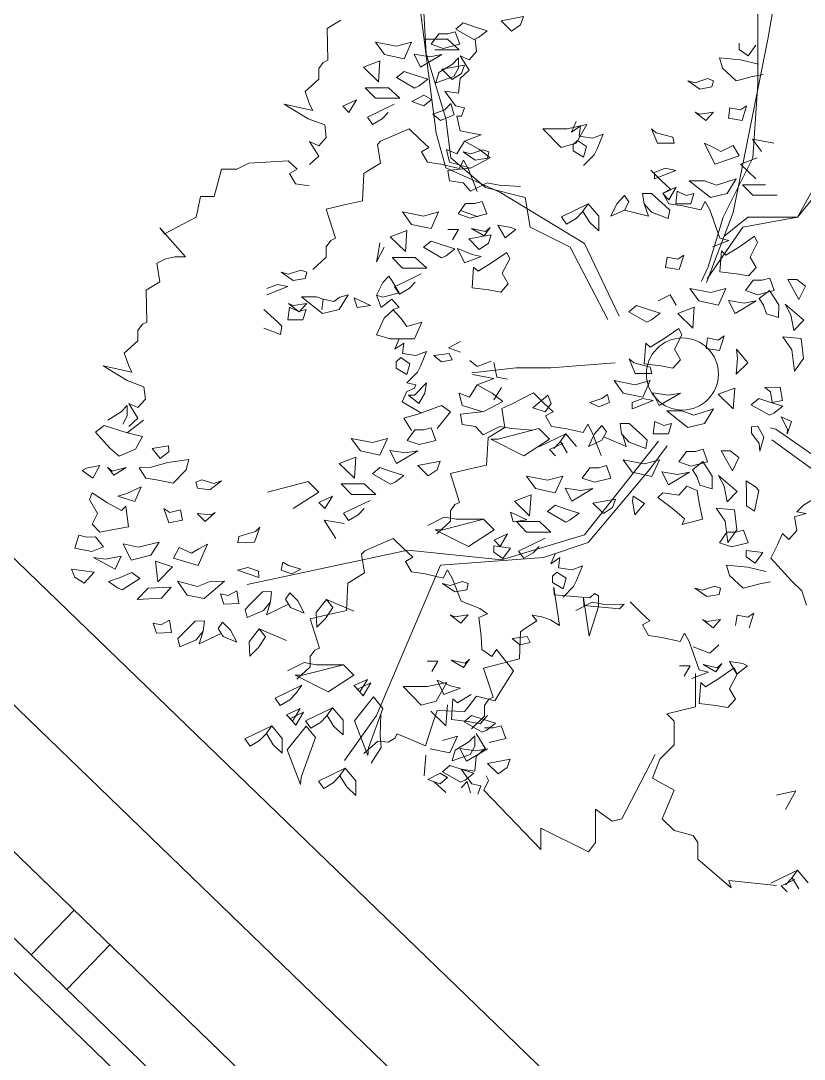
# Model space of a CAD drawing. Header units: millimetres. Extents: x 2787.4 to 2811.7, y 1328.5 to 1358.7.
# Drawn here: x 2799.19 to 2799.821, y 1341.982 to 1342.818 of the extents above; entities that cross this region are included whole.
import ezdxf

# ---------------------------------------------------------------- set-up
doc = ezdxf.new("R2010")
doc.units = ezdxf.units.MM
doc.linetypes.add('ACAD_ISO04W100', pattern=[30, 24, -3, 0, -3])
doc.layers.get('0').update_dxf_attribs({"lineweight": 5})
for name, color, linetype, lineweight in [('501 ARBOL', 7, 'Continuous', 15), ('7-EJES', 7, 'ACAD_ISO04W100', 5), ('8-MUEBLES', 7, 'Continuous', 9), ('MUROS', 7, 'Continuous', 30)]:
    doc.layers.add(name, color=color, linetype=linetype, lineweight=lineweight)
doc.layers.add('501 ARBOL poli', color=252, linetype='Continuous', lineweight=15, transparency=0.5)

# ---------------------------------------------------------------- blocks, each defined once
blk = doc.blocks.new('dkjkvjd{fd')
blk.add_line((2537.1451, 2921.0953, -2600), (2532.8023, 2921.0953, -2600))
blk = doc.blocks.new('A ENCINO SIEMPRE VERDE')
at = {"layer": '501 ARBOL', "color": 7, "transparency": 33554687}
for points in [[(-0.0829, 0.3181), (-0.1755, 0.5609), (-0.2958, 1.162), (-0.3473, 1.4539), (-0.3473, 1.7459)], [(0.2588, 0.1895), (0.39, 0.4407), (0.5289, 0.5094), (0.5461, 0.6124), (0.6836, 0.6468), (0.8039, 0.7498), (0.821, 0.8872), (0.8898, 1.1105), (0.9069, 1.4196)], [(-0.0663, 0.3216), (-0.0896, 0.372), (-0.1411, 0.5438), (-0.2442, 0.7498), (-0.2614, 1.0074), (-0.2614, 1.265), (-0.3129, 1.3852), (-0.3209, 1.4011)], [(0.2197, 0.2003), (0.34, 0.453), (0.5461, 0.5781), (0.632, 0.6296), (0.821, 0.7155), (0.8554, 0.8357), (0.9235, 1.3681)], [(-0.1435, 0.4769), (-0.227, 0.5438), (-0.3989, 0.5438), (-0.4848, 0.6983), (-0.5535, 0.9044), (-0.5879, 1.0246)], [(-0.0861, 0.3308), (-0.2099, 0.5094), (-0.3989, 0.5438), (-0.5535, 0.7327), (-0.6566, 0.9216)], [(0.7314, 0.0039), (0.5768, 0.0211), (0.4565, 0.0211), (0.2332, 0.0383)], [(-0.3057, -0.1866), (-0.324, -0.1917), (-0.4688, -0.2924), (-0.4898, -0.3518), (-0.7721, -0.4708), (-0.9281, -0.5615), (-1.0533, -0.5312), (-1.2367, -0.5383)], [(-0.3105, -0.2279), (-0.5174, -0.3785), (-0.9614, -0.6044), (-1.2396, -0.5068)], [(0.0526, -0.2497), (0.1137, -0.3298), (0.2223, -0.4594), (0.3275, -0.5848), (0.482, -0.6373), (0.8397, -0.6638), (1.0063, -1.0548), (1.0619, -1.1851), (1.1737, -1.3413)], [(0.0835, -0.2331), (0.3396, -0.5585), (0.628, -0.6453), (0.953, -0.6109), (1.5111, -0.7308)]]:
    blk.add_lwpolyline(points, dxfattribs=at)
at = {"layer": '501 ARBOL', "color": 116, "transparency": 33554585}
for points in [[(1.1865, 1.2279), (1.2336, 1.1988), (1.2312, 1.0887), (1.2471, 1.0815), (1.2628, 1.0597), (1.2628, 1.0236), (1.3099, 0.9801), (1.2942, 0.9366), (1.2836, 0.9149), (1.3831, 0.9366), (1.2993, 0.8859), (1.2418, 0.8642), (1.2366, 0.8209), (1.2628, 0.7919), (1.2942, 0.8063), (1.2628, 0.7556), (1.2942, 0.7267)], [(0.7198, 1.1625), (0.7146, 1.1192), (0.7408, 1.0902), (0.7722, 1.1046), (0.7408, 1.0539), (0.7722, 1.025), (0.7774, 0.9743), (0.8245, 0.9815), (0.7879, 0.9308), (0.7565, 0.9237), (0.7669, 0.8947), (0.7827, 0.8947), (0.7722, 0.844), (0.7355, 0.8368), (0.6989, 0.8295), (0.7565, 0.8077), (0.7827, 0.7644), (0.8193, 0.7788), (0.8088, 0.7355), (0.7355, 0.7137), (0.6675, 0.7499), (0.7041, 0.7788), (0.7565, 0.8077)], [(0.8952, 1.1618), (0.8152, 1.1618), (0.7754, 1.125), (0.8597, 1.125)], [(-0.2541, 1.1409), (-0.2279, 1.1046)], [(-0.2279, 1.1046), (-0.1965, 1.1264)], [(-0.1965, 1.1264), (-0.1965, 1.1481)], [(-0.2017, 1.0902), (-0.2644, 1.0757)], [(-0.1284, 1.0974), (-0.2017, 1.0902)], [(-0.1389, 1.0611), (-0.1284, 1.0974)], [(-0.186, 1.0178), (-0.1389, 1.0611)], [(-0.2803, 1.0396), (-0.2436, 1.0322)], [(-0.2436, 1.0322), (-0.186, 1.0178)], [(-0.1074, 1.0178), (-0.0865, 1.025)], [(-0.1022, 0.9961), (-0.1074, 1.0178)], [(-0.0865, 1.025), (-0.0446, 1.0105)], [(-0.0184, 1.0178), (-0.0603, 0.9889)], [(-0.0446, 1.0105), (-0.0184, 1.0178)], [(-0.0603, 0.9889), (-0.1022, 0.9961)], [(1.1786, 0.9293), (1.1315, 0.9509), (1.1577, 0.9076)], [(-0.2017, 0.9165), (-0.2227, 0.9308)], [(-0.2227, 0.9308), (-0.2068, 0.8802)], [(-0.1649, 0.9237), (-0.2017, 0.9165)], [(-0.1598, 0.8875), (-0.1649, 0.9237)], [(-0.0813, 0.8802), (-0.1074, 0.9091)], [(-0.1074, 0.9091), (-0.0603, 0.9019)], [(-0.0446, 0.9091), (-0.0813, 0.8802)], [(-0.0603, 0.9019), (-0.0446, 0.9091)], [(1.0215, 0.9076), (1.0425, 0.8859), (1.0755, 0.8663), (1.0936, 0.8915), (1.0006, 0.9365)], [(1.1577, 0.9076), (1.1786, 0.9293)], [(-0.2068, 0.8802), (-0.1598, 0.8875)], [(0.3694, 0.8758), (0.3851, 0.8397), (0.3537, 0.8615), (0.3589, 0.8252), (0.3118, 0.818), (0.2752, 0.8324), (0.2961, 0.7817), (0.3066, 0.7601), (0.3432, 0.7238)], [(0.7127, 0.6338), (0.7441, 0.7134), (0.7598, 0.7424), (0.7755, 0.7134), (0.8383, 0.728), (0.8855, 0.7352), (0.9064, 0.7713), (0.8802, 0.7859), (0.9116, 0.8148), (0.9483, 0.8511), (1.0478, 0.8076), (1.0585, 0.7966), (1.0481, 0.7315), (1.0952, 0.7024), (1.1057, 0.6952), (1.1109, 0.6011), (1.1736, 0.5867), (1.2366, 0.5721), (1.205, 0.4708), (1.2209, 0.4636), (1.2366, 0.4418), (1.2366, 0.4057), (1.2836, 0.3622)], [(-0.2436, 0.8151), (-0.3168, 0.8005)], [(-0.2749, 0.7716), (-0.2436, 0.8151)], [(-0.1755, 0.7934), (-0.1965, 0.7571)], [(-0.1336, 0.7716), (-0.1755, 0.7934)], [(-0.1127, 0.7281), (-0.076, 0.8005)], [(-0.076, 0.8005), (-0.1074, 0.7862)], [(-0.1965, 0.7571), (-0.1127, 0.7281)], [(-0.1074, 0.7862), (-0.1336, 0.7716)], [(-0.2017, 0.7281), (-0.2593, 0.7499)], [(-0.2541, 0.6774), (-0.2017, 0.7281)], [(1.2959, 0.6525), (1.3432, 0.6597), (1.3641, 0.6959), (1.3378, 0.7104), (1.3692, 0.7394), (1.5054, 0.7322), (1.5473, 0.7104), (1.5997, 0.7104), (1.6258, 0.6163), (1.673, 0.6163), (1.6834, 0.5656), (1.6887, 0.5438), (1.7986, 0.486), (1.8144, 0.5077), (1.7253, 0.4063), (1.762, 0.4063), (1.7934, 0.3991), (1.8248, 0.3846), (1.8144, 0.3195), (1.8615, 0.2904), (1.8591, 0.1803), (1.8749, 0.1731), (1.8906, 0.1514), (1.8906, 0.1152), (1.9377, 0.0718), (1.922, 0.0283), (1.9115, 0.0065), (2.011, 0.0283), (1.9272, -0.0224), (1.8696, -0.0441), (1.8644, -0.0875), (1.8906, -0.1164), (1.922, -0.102), (1.8906, -0.1527), (1.922, -0.1816)], [(-0.1038, 0.4417), (-0.1614, 0.4634), (-0.13, 0.4708), (-0.0946, 0.5693), (-0.0789, 0.5982), (-0.0632, 0.5693), (-0.0005, 0.5838), (0.0468, 0.591), (0.0676, 0.6272), (0.0414, 0.6417), (0.0728, 0.6707), (0.1095, 0.7069)], [(0.5627, 0.6504), (0.636, 0.6557), (0.6779, 0.6631), (0.7355, 0.6341), (0.7617, 0.6631), (0.8088, 0.6703), (0.8141, 0.7064), (0.7408, 0.7137)], [(-0.2086, 0.657), (-0.2885, 0.657)], [(-0.244, 0.6201), (-0.2086, 0.657)], [(-0.186, 0.6774), (-0.1546, 0.6268)], [(-0.1179, 0.6557), (-0.186, 0.6774)], [(-0.076, 0.6703), (-0.1179, 0.6557)], [(-0.097, 0.6124), (-0.0237, 0.6703)], [(-0.0237, 0.6703), (-0.076, 0.6703)], [(-0.3284, 0.6201), (-0.244, 0.6201)], [(-0.1546, 0.6268), (-0.097, 0.6124)], [(-0.0132, 0.6196), (-0.0394, 0.6268)], [(-0.0394, 0.6268), (-0.0289, 0.5906)], [(0.0182, 0.6341), (-0.0132, 0.6196)], [(0.0235, 0.5906), (0.0182, 0.6341)], [(0.2015, 0.5689), (0.1858, 0.5978), (0.2015, 0.6196), (0.2277, 0.5906), (0.2486, 0.5472), (0.2015, 0.5689), (0.1177, 0.5472), (0.1334, 0.5906), (0.1387, 0.6268), (0.1072, 0.6268), (0.0601, 0.5834), (0.0444, 0.5689), (0.0496, 0.54), (0.1072, 0.5617), (0.1334, 0.5906)], [(-0.0289, 0.5906), (0.0235, 0.5906)], [(0.3272, 0.5906), (0.348, 0.5617), (0.3691, 0.54), (0.402, 0.5204), (0.4202, 0.5456), (0.3272, 0.5906), (0.2904, 0.5472), (0.2904, 0.4965), (0.3218, 0.5254), (0.3454, 0.5644)], [(0.7095, 0.545), (0.7671, 0.5667)], [(0.5943, 0.5087), (0.5786, 0.5015)], [(0.6415, 0.516), (0.5943, 0.5087)], [(0.6153, 0.4726), (0.6415, 0.516)], [(0.6676, 0.5087), (0.6886, 0.4798)], [(0.6833, 0.4943), (0.6676, 0.5087)], [(0.732, 0.5054), (0.6833, 0.4943)], [(0.732, 0.5054), (0.6886, 0.4798)], [(0.5786, 0.5015), (0.6153, 0.4726)], [(0.7776, 0.5015), (0.7985, 0.4654)], [(0.8143, 0.5015), (0.7776, 0.5015)], [(0.7806, 0.4354), (0.7305, 0.4147)], [(0.7806, 0.4354), (0.7567, 0.3856)], [(1.0354, 0.4405), (1.0616, 0.3898)], [(1.0562, 0.4187), (1.051, 0.4549)], [(0.61, 0.4219), (0.5996, 0.4001)], [(0.5996, 0.4001), (0.6257, 0.3495)], [(0.6624, 0.3856), (0.61, 0.4219)], [(0.7305, 0.4147), (0.6991, 0.4073)], [(0.6991, 0.4073), (0.7567, 0.3856)], [(1.0616, 0.3898), (1.0562, 0.4187)], [(0.7095, 0.3567), (0.6624, 0.3856)], [(0.7252, 0.3712), (0.7095, 0.3567)], [(0.7305, 0.2988), (0.7252, 0.3712)], [(0.6257, 0.3495), (0.6048, 0.3133)], [(0.9071, 0.3476), (1.0001, 0.3025), (0.982, 0.2773), (0.949, 0.2969), (0.928, 0.3186)], [(1.0197, 0.3391), (1.0405, 0.3174), (1.0616, 0.2739), (1.0405, 0.2667), (0.9829, 0.2811), (1.0092, 0.3246)], [(1.0092, 0.3246), (1.0197, 0.3391)], [(0.6048, 0.3133), (0.631, 0.2842)], [(0.631, 0.2842), (0.6729, 0.2916)], [(0.6729, 0.2916), (0.7305, 0.2988)], [(1.443, 0.2965), (1.4063, 0.3111), (1.3698, 0.3037), (1.443, 0.2748)], [(0.0847, 0.2535), (0.0428, 0.2753), (0.0217, 0.239)], [(1.0616, 0.2739), (1.0459, 0.2304), (1.0092, 0.2595), (0.9829, 0.2304), (1.005, 0.2244), (0.9778, 0.1943), (0.9567, 0.1653), (0.9045, 0.1797), (0.9307, 0.1218), (1.0143, 0.1218), (1.0616, 0.1364), (1.0354, 0.1943), (1.004, 0.2232)], [(1.252, 0.2231), (1.2468, 0.2592), (1.2703, 0.2676), (1.3225, 0.2676), (1.2493, 0.2097), (1.1917, 0.2241), (1.1603, 0.2748), (1.189, 0.2664), (1.2101, 0.252), (1.2468, 0.2592)], [(1.4534, 0.2241), (1.4063, 0.1808), (1.3906, 0.1662), (1.3958, 0.1373), (1.4534, 0.159)], [(0.77, 0.1125), (0.8119, 0.0907)], [(0.9829, 0.1218), (0.9986, 0.0857), (0.9673, 0.1074), (0.9724, 0.0712), (0.9254, 0.064), (0.8888, 0.0784), (0.9097, 0.0277), (0.9202, 0.0061), (0.9567, -0.0302), (0.9254, -0.0374), (0.9297, -0.0492), (0.9572, -0.0613), (0.9734, -0.0967), (0.9059, -0.1357)], [(0.8119, 0.0907), (0.77, 0.0762)], [(0.6548, 0.0401), (0.6443, -0.0106)], [(0.6645, 0.0445), (0.7124, 0.0255)], [(0.7124, 0.0255), (0.7385, 0.0473)], [(0.6443, -0.0106), (0.6076, -0.0178)], [(0.6918, -0.0085), (0.6552, -0.0158)], [(0.6552, -0.0158), (0.7128, -0.0376)], [(0.7285, -0.0013), (0.6918, -0.0085)], [(0.2599, -0.0714), (0.2532, -0.0994)], [(0.2599, -0.0714), (0.2794, -0.0848)], [(0.2818, -0.283), (0.3132, -0.2034), (0.3289, -0.1745), (0.3446, -0.2034), (0.4074, -0.1889), (0.4546, -0.1817), (0.4755, -0.1455), (0.4493, -0.131), (0.4806, -0.102), (0.5174, -0.0658), (0.5961, -0.1057), (0.6275, -0.1202), (0.6171, -0.1853), (0.6642, -0.2144), (0.6747, -0.2216), (0.6799, -0.3158), (0.7427, -0.3302), (0.8056, -0.3447), (0.7741, -0.4461), (0.7899, -0.4533), (0.8056, -0.475), (0.8056, -0.5111), (0.8527, -0.5546)], [(0.6238, -0.0954), (0.6604, -0.0665)], [(0.6548, -0.0902), (0.6286, -0.0469)], [(0.7128, -0.0376), (0.6604, -0.0665)], [(0.739, -0.0809), (0.7128, -0.0376)], [(0.7756, -0.0665), (0.739, -0.0809)], [(0.7651, -0.1098), (0.7756, -0.0665)], [(0.2532, -0.0994), (0.2899, -0.1138)], [(0.3213, -0.0994), (0.2794, -0.0848)], [(0.2899, -0.1138), (0.3213, -0.0994)], [(0.4562, -0.1026), (0.4668, -0.0737)], [(0.4771, -0.1316), (0.4562, -0.1026)], [(0.4668, -0.0737), (0.519, -0.1172)], [(0.6238, -0.0954), (0.6918, -0.1316)], [(0.519, -0.1172), (0.4771, -0.1316)], [(0.6918, -0.1316), (0.7651, -0.1098)], [(0.6971, -0.1316), (0.7704, -0.1389)], [(0.7704, -0.1389), (0.7651, -0.1751)], [(0.9411, -0.1966), (0.9673, -0.1533), (0.9148, -0.1388), (0.8364, -0.1098), (0.805, -0.1316), (0.8521, -0.1894)], [(1.9953, -0.1599), (1.9482, -0.131), (1.9272, -0.1092), (1.9272, -0.1455), (1.9429, -0.1744)], [(0.2637, -0.2007), (0.2794, -0.179)], [(0.2794, -0.179), (0.3056, -0.2079)], [(0.7651, -0.1751), (0.718, -0.1823)], [(1.8709, -0.1599), (1.9276, -0.2045)], [(0.2067, -0.2131), (0.1956, -0.2514)], [(0.2794, -0.2297), (0.2637, -0.2007)], [(0.3056, -0.2079), (0.3265, -0.2514)], [(0.3684, -0.2514), (0.4051, -0.2079)], [(0.4259, -0.2369), (0.4051, -0.2079)], [(0.4981, -0.253), (0.4051, -0.2079)], [(0.4614, -0.2257), (0.4981, -0.1896)], [(0.4981, -0.1896), (0.6395, -0.2257)], [(0.519, -0.1949), (0.5923, -0.1896)], [(0.6342, -0.1823), (0.5923, -0.1896)], [(0.6918, -0.2112), (0.6342, -0.1823)], [(0.718, -0.1823), (0.6918, -0.2112)], [(-0.518, -0.3966), (-0.4198, -0.4546), (-0.3974, -0.4787), (-0.4298, -0.4844), (-0.3886, -0.4954), (-0.3968, -0.5425), (-0.3692, -0.5738), (-0.3471, -0.5536), (-0.3296, -0.5925), (-0.3069, -0.6389), (-0.3798, -0.7193), (-0.4138, -0.7521), (-0.4305, -0.8018)], [(0.2732, -0.2183), (0.1956, -0.2514)], [(0.3265, -0.2514), (0.2794, -0.2297)], [(0.4234, -0.2341), (0.3997, -0.2732)], [(0.4614, -0.2619), (0.4144, -0.2403)], [(0.447, -0.2586), (0.4259, -0.2369)], [(0.5504, -0.2836), (0.4614, -0.2257)], [(0.6656, -0.2257), (0.5504, -0.2836)], [(0.6395, -0.2257), (0.6656, -0.2257)], [(0.4406, -0.2836), (0.4614, -0.2619)], [(1.3511, -0.4673), (1.2621, -0.4095), (1.2988, -0.3733), (1.4402, -0.4095)], [(1.105, -0.4673), (1.126, -0.4891), (1.159, -0.5087), (1.1771, -0.4835), (1.0841, -0.4384)], [(0.8845, -0.5258), (0.8269, -0.4969), (0.785, -0.5042), (0.6908, -0.5042), (0.6541, -0.5403), (0.7431, -0.5982), (0.8583, -0.5403), (0.8322, -0.5403), (0.6908, -0.5042)], [(1.1746, -0.5189), (1.2433, -0.5074), (1.2037, -0.5709)], [(0.497, -0.5982), (0.518, -0.62), (0.551, -0.6395), (0.5692, -0.6143), (0.4761, -0.5693)], [(1.3391, -1.0595), (1.292, -1.016), (1.292, -0.9798), (1.2763, -0.9581), (1.2605, -0.9509), (1.292, -0.8495), (1.2291, -0.835), (1.1663, -0.8206), (1.1611, -0.7264), (1.1506, -0.7192), (1.1035, -0.6902), (1.1139, -0.6251), (1.1032, -0.6141), (1.0037, -0.5706), (0.967, -0.6069), (0.9356, -0.6358), (0.9618, -0.6504), (0.941, -0.6865), (0.8937, -0.6937), (0.831, -0.7082), (0.8153, -0.6793), (0.7996, -0.7082), (0.7682, -0.7879), (0.704, -0.8137), (0.6767, -0.8321), (0.707, -0.8449), (0.6986, -0.9088), (0.696, -0.9565), (0.6621, -0.9808), (0.6451, -0.9561), (0.6193, -0.9901), (0.5868, -1.0302), (0.6342, -1.1047), (0.6517, -1.1346), (0.7155, -1.1179), (0.749, -1.162), (0.7572, -1.1717), (0.8514, -1.1677), (0.8718, -1.2288), (0.8924, -1.29), (0.9902, -1.2488), (0.9989, -1.2639), (1.0221, -1.2774), (1.058, -1.2739), (1.1059, -1.3165)], [(0.4409, -0.6221), (0.4566, -0.6582), (0.4252, -0.6365), (0.4304, -0.6728), (0.3833, -0.68), (0.3467, -0.6656), (0.3676, -0.7162), (0.3781, -0.7378), (0.4147, -0.7741)], [(1.9484, -0.6318), (1.9694, -0.6775)], [(1.9484, -0.6318), (2.0024, -0.6426)], [(2.0446, -0.6373), (1.9694, -0.6775)], [(2.0024, -0.6426), (2.0446, -0.6373)], [(-0.3051, -0.7212), (-0.2684, -0.7285), (-0.2108, -0.7429), (-0.1638, -0.6996), (-0.1532, -0.6633), (-0.2265, -0.6705), (-0.2893, -0.685)], [(0.3705, -0.821), (0.3129, -0.792), (0.271, -0.7994), (0.2026, -0.799), (0.2188, -0.8144), (0.3425, -0.8037), (0.3441, -0.7768), (0.3239, -0.9103), (0.2916, -0.8063), (0.2916, -0.7702), (0.3055, -0.7616), (0.3217, -0.777), (0.4454, -0.7663), (0.447, -0.7394), (0.4268, -0.8729), (0.4577, -0.853), (0.488, -0.8421), (0.5223, -0.8374), (0.506, -0.8566), (0.5524, -0.8868), (0.5627, -0.8942), (0.5657, -0.9885), (0.6281, -1.0044), (0.6906, -1.0204), (0.6567, -1.121), (0.6724, -1.1285), (0.6875, -1.1507), (0.6867, -1.1868), (0.7327, -1.2314)], [(1.3675, -0.7987), (1.4436, -0.8352), (1.4298, -0.7911), (1.4261, -0.7547), (1.4576, -0.7561), (1.5027, -0.8015), (1.5177, -0.8168), (1.5113, -0.8454), (1.4547, -0.8212), (1.4298, -0.7911)], [(-0.0323, -1.0562), (-0.0899, -1.0345), (-0.0585, -1.0271), (-0.0231, -0.9286), (-0.0074, -0.8997), (0.0083, -0.9286), (0.0711, -0.9141), (0.1183, -0.9069), (0.1392, -0.8708), (0.113, -0.8562), (0.1443, -0.8273), (0.1811, -0.791)], [(1.1413, -0.8234), (1.2362, -0.7825), (1.271, -0.8275), (1.2687, -0.8782), (1.2386, -0.8479), (1.2141, -0.8105), (1.2362, -0.7825)], [(-0.2265, -0.8443), (-0.2475, -0.8299)], [(-0.2475, -0.8299), (-0.2317, -0.8806)], [(-0.1898, -0.8371), (-0.2265, -0.8443)], [(-0.1846, -0.8732), (-0.1898, -0.8371)], [(-0.1322, -0.8516), (-0.0851, -0.8588)], [(-0.1062, -0.8806), (-0.1322, -0.8516)], [(-0.0694, -0.8516), (-0.1062, -0.8806)], [(-0.0851, -0.8588), (-0.0694, -0.8516)], [(0.7696, -0.8647), (0.7436, -0.8358)], [(0.7436, -0.8358), (0.7907, -0.843)], [(0.8064, -0.8358), (0.7696, -0.8647)], [(0.7907, -0.843), (0.8064, -0.8358)], [(1.6011, -0.9002), (1.6772, -0.9367), (1.6634, -0.8926), (1.6597, -0.8563), (1.6912, -0.8577), (1.7363, -0.9031), (1.7514, -0.9183), (1.7449, -0.947), (1.6883, -0.9227), (1.6634, -0.8926)], [(1.3749, -0.9249), (1.4698, -0.884), (1.5046, -0.9291), (1.5023, -0.9797), (1.4723, -0.9494), (1.4477, -0.912), (1.4698, -0.884)], [(-0.1262, -0.9398), (-0.0948, -0.9688)], [(-0.0948, -0.9688), (-0.0372, -0.947)], [(-0.21, -1.005), (-0.2257, -1.0122)], [(-0.1628, -0.9977), (-0.21, -1.005)], [(-0.189, -1.0412), (-0.1628, -0.9977)], [(-0.1367, -1.005), (-0.1157, -1.034)], [(-0.121, -1.0194), (-0.1367, -1.005)], [(-0.0723, -1.0084), (-0.121, -1.0194)], [(-0.0723, -1.0084), (-0.1157, -1.034)], [(0.7548, -1.0036), (0.7391, -0.9892)], [(0.7391, -0.9892), (0.7601, -1.0182)], [(0.8035, -0.9925), (0.7548, -1.0036)], [(0.8035, -0.9925), (0.7601, -1.0182)], [(0.8491, -0.9964), (0.87, -1.0326)], [(0.8858, -0.9964), (0.8491, -0.9964)], [(1.3709, -1.0306), (1.3133, -1.0017), (1.2714, -1.009), (1.1772, -1.009), (1.3186, -1.0452), (1.3447, -1.0452), (1.2295, -1.1031), (1.1405, -1.0452), (1.1772, -1.009)], [(-0.326, -1.7744), (-0.1608, -1.7578), (-0.1691, -1.7826), (-0.0534, -1.6835), (-0.0534, -1.6257), (-0.0369, -1.6009), (0.0292, -1.5844), (0.0705, -1.5431), (0.0292, -1.444), (0.1036, -1.4028), (0.0788, -1.3367), (0.0292, -1.2871), (0.0292, -1.2046), (0.054, -1.1798), (-0.0451, -1.155), (-0.0451, -1.0394)], [(-0.2257, -1.0122), (-0.189, -1.0412)], [(-0.0267, -1.0122), (-0.0058, -1.0484)], [(0.01, -1.0122), (-0.0267, -1.0122)], [(0.8521, -1.0625), (0.802, -1.0832)], [(0.8521, -1.0625), (0.8282, -1.1123)], [(0.781, -1.1413), (0.7339, -1.1123)], [(0.802, -1.0832), (0.7706, -1.0906)], [(0.7706, -1.0906), (0.8282, -1.1123)], [(0.7967, -1.1267), (0.781, -1.1413)], [(0.802, -1.1991), (0.7967, -1.1267)], [(0.8157, -1.1486), (0.8209, -1.221), (0.8733, -1.1703)], [(0.6763, -1.1846), (0.7025, -1.2137)], [(1.0473, -1.1806), (1.0491, -1.254), (1.0459, -1.2964), (1.0803, -1.3509)], [(1.2334, -1.1845), (1.2098, -1.2235), (1.1784, -1.2524), (1.1784, -1.2017), (1.2151, -1.1583)], [(0.6293, -1.2209), (0.6136, -1.2644)], [(0.6555, -1.2281), (0.6293, -1.2209)], [(0.7025, -1.2137), (0.7444, -1.2063)], [(0.7444, -1.2063), (0.802, -1.1991)], [(1.4442, -1.2473), (1.4206, -1.2864), (1.3892, -1.3153), (1.3892, -1.2646), (1.426, -1.2211)], [(0.6869, -1.2281), (0.6555, -1.2281)], [(0.7158, -1.2479), (0.6845, -1.2986)], [(0.721, -1.2551), (0.721, -1.2914)], [(0.742, -1.2769), (0.721, -1.2551)], [(0.781, -1.257), (0.8072, -1.315)], [(0.8334, -1.2716), (0.781, -1.257)], [(0.6136, -1.2644), (0.6712, -1.2788)], [(0.721, -1.2914), (0.7367, -1.3204)], [(0.7891, -1.3058), (0.742, -1.2769)], [(0.0953, -1.3202), (0.211, -1.5431), (0.244, -1.5514), (0.3018, -1.5101), (0.3018, -1.6257), (0.3266, -1.6587), (0.4918, -1.5762), (0.4918, -1.6505), (0.6901, -1.444), (0.6736, -1.411), (0.6819, -1.3945)], [(0.7182, -1.3077), (0.6763, -1.3005)], [(0.6763, -1.3005), (0.7496, -1.344)], [(0.6845, -1.2986), (0.7158, -1.3276)], [(0.7158, -1.3276), (0.721, -1.3782)], [(0.7727, -1.2993), (0.7182, -1.3077)], [(0.7367, -1.3204), (0.7996, -1.3421)], [(0.7727, -1.2993), (0.7496, -1.344)], [(0.7996, -1.3421), (0.7891, -1.3058)], [(0.8072, -1.315), (0.8753, -1.3005)], [(0.891, -1.3222), (0.8962, -1.3947)], [(0.6763, -1.3512), (0.5979, -1.3366)], [(0.5979, -1.3366), (0.6082, -1.3657)], [(0.6082, -1.3657), (0.6396, -1.3873)], [(0.6396, -1.3873), (0.6763, -1.3512)], [(0.8072, -1.3584), (0.7653, -1.3729)], [(0.8334, -1.3801), (0.8072, -1.3584)], [(1.1889, -1.3941), (1.1653, -1.4331), (1.1339, -1.4621), (1.1339, -1.4114), (1.1706, -1.3679)], [(0.721, -1.3782), (0.7681, -1.371)], [(0.7241, -1.3856), (0.7653, -1.3729)], [(0.7241, -1.3856), (0.7548, -1.4091)], [(0.7681, -1.371), (0.7315, -1.4217)], [(0.7706, -1.4164), (0.8334, -1.3801)], [(0.8153, -1.4), (0.8415, -1.3854)], [(0.8415, -1.4217), (0.8153, -1.4)], [(0.8415, -1.3854), (0.8834, -1.4072)], [(0.7315, -1.4217), (0.7001, -1.4289)], [(0.7001, -1.4289), (0.7105, -1.4579)], [(0.736, -1.4534), (0.7472, -1.4144)], [(0.7681, -1.4361), (0.7472, -1.4144)], [(0.7548, -1.4091), (0.7706, -1.4164)], [(0.8618, -1.4151), (0.8219, -1.452)], [(0.8834, -1.4072), (0.8415, -1.4217)], [(-0.394, -1.4465), (-0.3573, -1.5118)], [(-0.3259, -1.4611), (-0.394, -1.4465)], [(-0.4359, -1.7652), (-0.3992, -1.7217)], [(-0.3783, -1.7506), (-0.3992, -1.7217)], [(-0.3062, -1.7667), (-0.3992, -1.7217)], [(-0.3809, -1.7479), (-0.4045, -1.7869)], [(-0.3429, -1.7756), (-0.3899, -1.754)], [(-0.3573, -1.7724), (-0.3783, -1.7506)], [(-0.3637, -1.7974), (-0.3429, -1.7756)]]:
    blk.add_lwpolyline(points, dxfattribs=at)
for points in [[(0.5931, 1.1896), (0.6298, 1.2258), (0.5513, 1.2403), (0.5617, 1.2112)], [(0.7083, 1.1679), (0.7241, 1.1606), (0.7869, 1.1968), (0.7607, 1.2186), (0.7188, 1.204), (0.6776, 1.1914)], [(0.8461, 1.1806), (0.8147, 1.1806), (0.7885, 1.1878), (0.7728, 1.1443), (0.8304, 1.1299), (0.8723, 1.1443)], [(1.0659, 1.1517), (0.9927, 1.1371), (0.9403, 1.1517), (0.9665, 1.0936), (1.0346, 1.1082)], [(0.856, 1.0105), (0.8455, 1.0468), (0.7984, 1.0757), (0.7774, 1.0974), (0.7774, 1.0611), (0.7931, 1.0322)], [(0.9319, 1.1093), (0.8775, 1.101), (0.8356, 1.1082), (0.9089, 1.0647)], [(1.1078, 1.0647), (1.0503, 1.0864), (1.0554, 1.014)], [(0.7989, 1.0214), (0.8356, 1.0575), (0.7571, 1.072), (0.7675, 1.0429)], [(0.9299, 0.9923), (0.9927, 1.0286), (0.9665, 1.0503), (0.9246, 1.0358), (0.8834, 1.0231), (0.9141, 0.9996)], [(1.021, 0.9936), (0.9811, 0.9567), (1.0655, 0.9567), (1.1009, 0.9936)], [(0.8245, 0.9165), (0.8036, 0.9382), (0.7924, 0.8992), (0.8403, 0.8802), (0.8664, 0.9019)], [(0.8979, 0.9671), (0.9398, 0.9454), (0.8979, 0.9308), (0.8717, 0.9526)], [(0.3691, 0.8005), (0.4213, 0.7862), (0.4842, 0.8512), (0.4004, 0.8512), (0.3323, 0.8658)], [(0.0915, 0.8368), (0.0339, 0.8223), (0.0287, 0.8005), (0.0863, 0.8005), (0.1072, 0.8512)], [(0.3642, 0.8108), (0.3328, 0.789), (0.3432, 0.7527), (0.3799, 0.7745), (0.3799, 0.7962)], [(0.693, 0.778), (0.7348, 0.7635), (0.7611, 0.7708), (0.7192, 0.7419), (0.6773, 0.7491), (0.6721, 0.7708)], [(0.0601, 0.7137), (0.0235, 0.7064), (0.0968, 0.6774), (0.0968, 0.6992)], [(0.0686, 0.6263), (0.0215, 0.6479), (0.0477, 0.6045)], [(0.6793, 0.5553), (0.7369, 0.5409), (0.7788, 0.5553), (0.7526, 0.5916), (0.7212, 0.5916), (0.695, 0.5988)], [(0.8729, 0.5046), (0.941, 0.5192), (0.9724, 0.5627), (0.8991, 0.5481), (0.8467, 0.5627)], [(-0.2348, 0.4056), (-0.2557, 0.3694), (-0.2295, 0.3403), (-0.1876, 0.3477), (-0.13, 0.3549), (-0.1353, 0.4273), (-0.151, 0.4128), (-0.1981, 0.4417), (-0.2505, 0.478), (-0.2609, 0.4562)], [(0.7053, 0.4324), (0.742, 0.4685), (0.6636, 0.4831), (0.6739, 0.454)], [(0.9619, 0.425), (1.0143, 0.4757), (0.9567, 0.4974)], [(0.8205, 0.4106), (0.8364, 0.4033), (0.8991, 0.4396), (0.8729, 0.4613), (0.831, 0.4468), (0.7898, 0.4341)], [(0.0533, 0.4056), (0.0166, 0.3984), (-0.0045, 0.4128), (0.0114, 0.3621), (0.0584, 0.3694)], [(0.972, 0.3677), (1.0074, 0.4046), (0.9275, 0.4046), (0.8876, 0.3677)], [(1.3095, 0.3316), (1.3044, 0.3534), (1.3252, 0.3606), (1.3671, 0.346), (1.3933, 0.3534), (1.3514, 0.3245)], [(-0.4271, 0.3048), (-0.4045, 0.2585), (-0.3657, 0.3282), (-0.3966, 0.3277)], [(-0.3028, 0.3331), (-0.3185, 0.2897), (-0.2609, 0.2753), (-0.219, 0.2897), (-0.2452, 0.3259), (-0.2766, 0.3259)], [(-0.3339, 0.196), (-0.2912, 0.2093), (-0.2812, 0.2391), (-0.266, 0.2616), (-0.3022, 0.2903), (-0.3342, 0.2403)], [(-0.0567, 0.2535), (-0.0253, 0.297), (-0.0986, 0.2825), (-0.151, 0.297), (-0.1248, 0.239)], [(-0.1594, 0.2547), (-0.2138, 0.2463), (-0.2557, 0.2535), (-0.1824, 0.21)], [(1.1393, 0.264), (1.1295, 0.2304), (1.0824, 0.2377)], [(-0.3766, 0.2049), (-0.3565, 0.2423), (-0.421, 0.1867), (-0.3861, 0.1507)], [(-0.0359, 0.1594), (0.0166, 0.21), (-0.041, 0.2318)], [(0.1863, 0.2163), (0.1235, 0.18), (0.1077, 0.1874), (0.077, 0.2108), (0.1182, 0.2235), (0.1601, 0.2381)], [(1.3304, 0.2157), (1.3044, 0.2447), (1.3514, 0.2375), (1.3671, 0.2447)], [(1.3068, 0.2241), (1.3174, 0.188), (1.3698, 0.188), (1.3644, 0.2315), (1.3331, 0.2169)], [(0.0019, 0.1364), (0.028, 0.0857), (0.0071, 0.0496), (0.0333, 0.0205), (0.0752, 0.0278), (0.1328, 0.035), (0.1275, 0.1074), (0.1118, 0.0929), (0.0647, 0.1218), (0.0123, 0.1581)], [(-0.4198, 0.0537), (-0.3886, 0.0101), (-0.3791, 0.0842), (-0.3486, 0.1293), (-0.4119, 0.1229)], [(-0.1448, 0.1323), (-0.1289, 0.0816), (-0.0819, 0.0889), (-0.087, 0.1251), (-0.1238, 0.1179)], [(-0.1869, -0.0001), (-0.1906, 0.054), (-0.1875, 0.0861), (-0.2265, 0.0384)], [(0.1066, 0.002), (0.1642, 0.002), (0.1851, 0.0527), (0.1694, 0.0383), (0.1118, 0.0237)], [(0.8364, 0.0422), (0.8626, 0.064), (0.8102, 0.0712), (0.7997, 0.0494)], [(0.9935, 0.0422), (0.9778, 0.0568), (0.9464, 0.035), (0.9567, -0.0013), (0.9935, 0.0205)], [(0.138, -0.0809), (0.2061, -0.0663), (0.2375, -0.0229), (0.1642, -0.0374), (0.1118, -0.0229)], [(0.9307, -0.0737), (0.8888, -0.0302), (0.894, -0.0663), (0.9148, -0.1026), (0.9516, -0.0737)], [(-0.3059, -0.0619), (-0.2855, -0.0465), (-0.3386, -0.0454), (-0.3467, -0.0924), (-0.3108, -0.099)], [(-0.1762, -0.1211), (-0.1238, -0.0704), (-0.1813, -0.0487)], [(0.0804, -0.1098), (0.1034, -0.0652), (0.049, -0.0735), (0.0071, -0.0663)], [(-0.3175, -0.1355), (-0.3017, -0.1429), (-0.2389, -0.1066), (-0.2651, -0.0848), (-0.307, -0.0994), (-0.3482, -0.112)], [(0.1747, -0.1211), (0.1747, -0.0994), (0.138, -0.0848), (0.1014, -0.0922)], [(-0.1081, -0.1211), (-0.0767, -0.1718), (-0.0191, -0.1862), (0.0542, -0.1283), (0.0019, -0.1283), (-0.04, -0.1429)], [(-0.3647, -0.1913), (-0.3629, -0.2084), (-0.3786, -0.1644), (-0.3429, -0.1489)], [(0.0647, -0.179), (0.0385, -0.1718), (0.049, -0.2079), (0.1014, -0.2079), (0.0961, -0.1645)], [(0.1275, -0.2586), (0.1851, -0.2369), (0.2113, -0.2079), (0.2166, -0.1718), (0.1851, -0.1718), (0.138, -0.2151), (0.1223, -0.2297)], [(1.8746, -0.2167), (1.9276, -0.2045), (2.0073, -0.179), (2.0377, -0.2022), (1.9881, -0.2579), (1.9554, -0.2854), (1.8989, -0.2611)], [(-0.2398, -0.1835), (-0.2397, -0.2056), (-0.2668, -0.2407), (-0.2682, -0.2679), (-0.2823, -0.219), (-0.2621, -0.1815)], [(0.872, -0.1871), (0.8563, -0.2306), (0.9139, -0.245), (0.9558, -0.2306), (0.9296, -0.1943), (0.8982, -0.1943)], [(1.1495, -0.2233), (1.0762, -0.2378), (1.0238, -0.2233), (1.05, -0.2813), (1.1181, -0.2668)], [(1.7841, -0.2488), (1.8413, -0.2586), (1.8135, -0.2936), (1.7831, -0.2705)], [(-0.1957, -0.2898), (-0.1732, -0.3361), (-0.1344, -0.2663), (-0.1653, -0.2669)], [(-0.0715, -0.2614), (-0.0872, -0.3049), (-0.0296, -0.3193), (0.0123, -0.3049), (-0.0139, -0.2686), (-0.0453, -0.2686)], [(0.9924, -0.3102), (1.0154, -0.2656), (0.961, -0.274), (0.9191, -0.2668)], [(-0.1026, -0.3985), (-0.0598, -0.3852), (-0.0498, -0.3555), (-0.0347, -0.3329), (-0.0709, -0.3042), (-0.1029, -0.3542)], [(0.1746, -0.341), (0.206, -0.2976), (0.1327, -0.3121), (0.0803, -0.2976), (0.1065, -0.3556)], [(0.3478, -0.3615), (0.3216, -0.3252), (0.2902, -0.3252), (0.264, -0.318), (0.2483, -0.3615), (0.3059, -0.3759)], [(0.851, -0.332), (0.8824, -0.3536), (0.9191, -0.3174), (0.8406, -0.3029)], [(1.1338, -0.2885), (1.1389, -0.3609), (1.1914, -0.3102)], [(1.8488, -0.3242), (1.8855, -0.3258), (1.863, -0.361), (1.826, -0.3667), (1.7678, -0.3785), (1.7227, -0.3331), (1.7138, -0.2964), (1.7867, -0.3069)], [(1.9794, -0.3372), (1.9957, -0.3235), (1.9734, -0.3515), (1.9312, -0.324)], [(2.022, -0.3173), (2.0689, -0.3268), (2.0842, -0.3347), (2.0463, -0.3619)], [(-0.1453, -0.3896), (-0.1251, -0.3522), (-0.1897, -0.4078), (-0.1547, -0.4439)], [(0.0719, -0.3399), (0.0175, -0.3482), (-0.0244, -0.341), (0.0489, -0.3845)], [(0.442, -0.4122), (0.5101, -0.3977), (0.5415, -0.3542), (0.4682, -0.3687), (0.4158, -0.3542)], [(1.0762, -0.3464), (1.0134, -0.3827), (0.9976, -0.3753), (0.9669, -0.3519), (1.0081, -0.3392), (1.05, -0.3246)], [(-0.221, -0.3704), (-0.253, -0.392), (-0.265, -0.4047), (-0.2506, -0.4757), (-0.2217, -0.4578), (-0.2221, -0.4135)], [(0.086, -0.4286), (0.0687, -0.4119), (0.0123, -0.4204), (-0.0153, -0.3891), (-0.0512, -0.4047), (-0.0576, -0.4468), (-0.0691, -0.5036), (0.0012, -0.5217), (-0.0075, -0.5022), (0.0349, -0.4667)], [(1.149, -0.4182), (1.1844, -0.3814), (1.1045, -0.3814), (1.0647, -0.4182)], [(1.6263, -0.3796), (1.6004, -0.3711), (1.641, -0.4018), (1.6831, -0.3965), (1.6893, -0.375), (1.6688, -0.3669)], [(1.9012, -0.4425), (1.8795, -0.3917), (1.9286, -0.4146), (1.9597, -0.4234)], [(0.1652, -0.4885), (0.1733, -0.4414), (0.1714, -0.4242), (0.1323, -0.4498)], [(0.353, -0.4048), (0.3111, -0.3977), (0.3844, -0.4411), (0.4074, -0.3965)], [(0.5258, -0.4194), (0.531, -0.4918), (0.5834, -0.4411)], [(1.215, -0.424), (1.2412, -0.4673), (1.2621, -0.4456)], [(1.9807, -0.5402), (1.9235, -0.5304), (1.932, -0.4583), (1.9471, -0.4735), (1.9954, -0.4467), (2.0493, -0.4128), (2.0587, -0.435), (2.0305, -0.4845), (2.0497, -0.5215), (2.0222, -0.5494)], [(-0.1885, -0.5408), (-0.1573, -0.5844), (-0.1477, -0.5103), (-0.1173, -0.4653), (-0.1806, -0.4716)], [(0.243, -0.4629), (0.2744, -0.4845), (0.3111, -0.4483), (0.2326, -0.4338)], [(0.3896, -0.5062), (0.4054, -0.5136), (0.4682, -0.4773), (0.442, -0.4555), (0.4001, -0.4701), (0.3589, -0.4827)], [(1.7426, -0.4717), (1.779, -0.4805), (1.8006, -0.467), (1.7826, -0.517), (1.7359, -0.5075)], [(0.5972, -0.48), (0.5404, -0.5062), (0.5874, -0.5135)], [(1.6217, -0.4808), (1.6571, -0.5114), (1.6845, -0.4836), (1.6371, -0.4887)], [(0.4567, -0.5491), (0.541, -0.5491), (0.5765, -0.5123), (0.4965, -0.5123)], [(1.4676, -0.5319), (1.4826, -0.547), (1.5395, -0.5641), (1.5437, -0.586), (1.4862, -0.5835)], [(-0.2275, -0.5854), (-0.1699, -0.5998), (-0.128, -0.5854), (-0.1542, -0.5491), (-0.1856, -0.5491), (-0.2118, -0.5419)], [(0.6541, -0.5765), (0.607, -0.5549), (0.6332, -0.5982)], [(2.1089, -0.604), (2.0507, -0.6158), (2.0095, -0.5995), (2.0373, -0.5645), (2.0686, -0.5659), (2.0951, -0.5598)], [(-0.2213, -0.6126), (-0.2789, -0.6198), (-0.2527, -0.6561), (-0.2213, -0.6344)], [(0.6545, -0.5968), (0.5969, -0.604), (0.6231, -0.6403), (0.6545, -0.6185)], [(1.6817, -0.6647), (1.6483, -0.5907), (1.679, -0.6065), (1.7045, -0.6221), (1.7473, -0.6023), (1.7667, -0.6395)], [(1.8163, -0.5836), (1.8889, -0.6014), (1.9419, -0.5892), (1.9132, -0.646), (1.8458, -0.6284)], [(1.3873, -0.6526), (1.3928, -0.6808), (1.3555, -0.6935), (1.3247, -0.6777), (1.3673, -0.6651)], [(1.4702, -0.706), (1.4712, -0.6843), (1.5085, -0.6714), (1.5447, -0.6803)], [(1.8291, -0.6495), (1.8207, -0.7216), (1.7706, -0.6686)], [(2.1097, -0.7055), (2.0774, -0.7256), (2.0423, -0.6879), (2.1213, -0.6769)], [(0.4357, -0.6872), (0.4043, -0.7089), (0.4147, -0.7452), (0.4514, -0.7234), (0.4514, -0.7017)], [(0.7645, -0.7199), (0.8064, -0.7344), (0.8326, -0.7271), (0.7907, -0.756), (0.7488, -0.7488), (0.7436, -0.7271)], [(1.7527, -0.7185), (1.7191, -0.7678), (1.6609, -0.7796), (1.5903, -0.7185), (1.6425, -0.7208), (1.6837, -0.7372)], [(1.8841, -0.7098), (1.9452, -0.7489), (1.9613, -0.7422), (1.993, -0.7202), (1.9524, -0.7057), (1.9112, -0.6893)], [(-0.1113, -0.7357), (-0.0694, -0.7503), (-0.0432, -0.7429), (-0.0851, -0.7718), (-0.127, -0.7646), (-0.1322, -0.7429)], [(1.604, -0.7627), (1.5919, -0.7983), (1.5396, -0.796), (1.5468, -0.7528), (1.5775, -0.7687)], [(1.7744, -0.74), (1.8542, -0.7435), (1.8924, -0.7821), (1.8081, -0.7784)], [(1.3778, -0.7816), (1.3631, -0.7591), (1.3356, -0.7869), (1.3128, -0.8294), (1.3608, -0.8098)], [(1.6114, -0.8831), (1.5967, -0.8607), (1.5692, -0.8884), (1.5464, -0.9309), (1.5944, -0.9113)], [(1.8376, -0.8642), (1.8255, -0.8998), (1.7732, -0.8975), (1.7804, -0.8543), (1.8111, -0.8702)], [(0.5651, -0.9394), (0.5913, -0.9177), (0.5389, -0.9105), (0.5284, -0.9322)], [(-0.1633, -1.0924), (-0.1842, -1.1285), (-0.158, -1.1576), (-0.1161, -1.1502), (-0.0585, -1.143), (-0.0638, -1.0706), (-0.0795, -1.0852), (-0.1266, -1.0562), (-0.179, -1.0199), (-0.1894, -1.0417)], [(0.8548, -1.1353), (0.907, -1.1497), (0.97, -1.0846), (0.8862, -1.0846), (0.8181, -1.0701)], [(1.1084, -1.1167), (1.0823, -1.072), (1.128, -1.0939)], [(1.1405, -1.0813), (1.0934, -1.0597), (1.1196, -1.1031)], [(1.3962, -1.1502), (1.4143, -1.125), (1.3213, -1.0799), (1.3422, -1.1089), (1.3632, -1.1306)], [(1.0922, -1.3234), (1.1386, -1.2032), (1.0724, -1.1203), (1.04, -1.1603), (1.0897, -1.2975)], [(0.6795, -1.2354), (0.6954, -1.2428), (0.7581, -1.2065), (0.7319, -1.1847), (0.69, -1.1993), (0.6489, -1.212)], [(1.29, -1.2285), (1.3081, -1.2033), (1.2151, -1.1583), (1.236, -1.1872), (1.257, -1.2089)], [(1.342, -1.2183), (1.3159, -1.1735), (1.3616, -1.1954)], [(1.3741, -1.1829), (1.327, -1.1613), (1.3532, -1.2046)], [(1.3258, -1.425), (1.3722, -1.3047), (1.306, -1.2218), (1.2736, -1.2618), (1.3233, -1.399)], [(1.5008, -1.2914), (1.519, -1.2662), (1.426, -1.2211), (1.4468, -1.2501), (1.4679, -1.2718)], [(1.2455, -1.4382), (1.2636, -1.413), (1.1706, -1.3679), (1.1915, -1.3968), (1.2125, -1.4186)]]:
    blk.add_lwpolyline(points, close=True, dxfattribs=at)
at = {"layer": '501 ARBOL poli', "linetype": 'Continuous', "lineweight": 0, "transparency": 33554687}
blk.add_circle((0, 0), 0.125, dxfattribs=at)

msp = doc.modelspace()

# ---------------------------------------------------------------- linework, layer by layer
at = {"layer": '7-EJES', "ltscale": 0.5}
msp.add_line((2798.9229, 1342.51975), (2799.69025, 1341.77867), dxfattribs=at)
at = {"layer": '8-MUEBLES'}
for p, q in [((2798.76566, 1342.48393), (2799.65976, 1341.62043)), ((2798.75176, 1342.46954), (2799.64586, 1341.60605)), ((2799.19832, 1342.06607), (2799.23305, 1342.10204)), ((2799.22709, 1342.03829), (2799.26183, 1342.07425))]:
    msp.add_line(p, q, dxfattribs=at)
at = {"layer": 'MUROS'}
for p, q in [((2799.0079, 1342.55582), (2799.72459, 1341.86367)), ((2798.8379, 1342.48367), (2799.6559, 1341.69367))]:
    msp.add_line(p, q, dxfattribs=at)

# ---------------------------------------------------------------- block references
at = {"layer": '501 ARBOL', "linetype": 'Continuous', "lineweight": 0, "transparency": 33554687, "xscale": -0.2320689821704907, "yscale": 0.2320689821704907, "zscale": 0.2320689821704907}
msp.add_blockref('A ENCINO SIEMPRE VERDE', (2799.72302, 1342.53394), dxfattribs=at)
at = {"layer": '8-MUEBLES', "xscale": 0.4427415856846934, "yscale": 0.4427415856846934, "zscale": 0.4427415856846934, "rotation": 315.9967149187784}
msp.add_blockref('dkjkvjd{fd', (1093.49401, 1191.51936, 1151.12812), dxfattribs=at)

doc.saveas('drawing.dxf')
